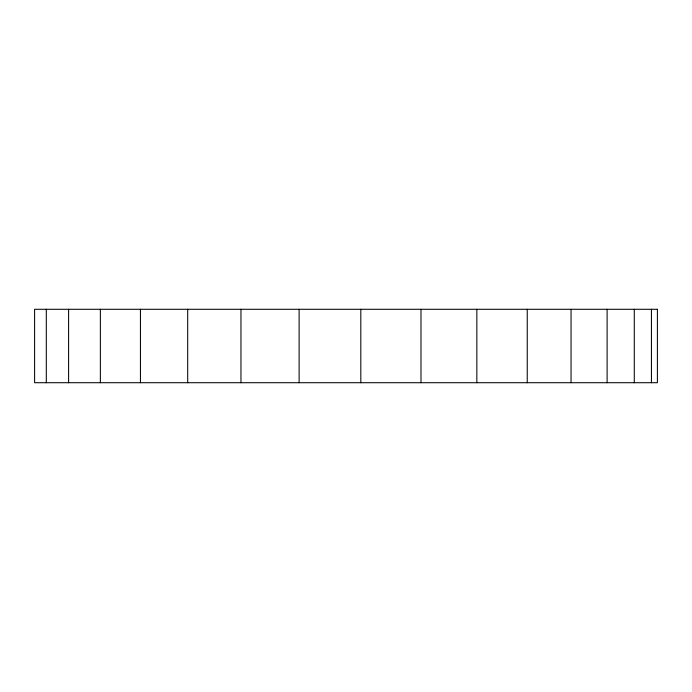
<?xml version="1.0" encoding="UTF-8"?>
<svg xmlns="http://www.w3.org/2000/svg" width="692" height="692" viewBox="0 0 692 692"><rect width="100%" height="100%" fill="white"/><g stroke="black" fill="none" stroke-linecap="round" stroke-linejoin="round"><path stroke-width="1.04" d="M651.432 309.289L651.432 382.711M634.287 309.289L634.287 382.711M607.109 309.289L607.109 382.711M571.047 309.289L571.047 382.711M527.243 309.289L527.243 382.711M476.84 309.289L476.84 382.711M420.987 309.289L420.987 382.711M360.817 309.289L360.817 382.711M299.117 309.289L299.117 382.711M240.963 309.289L240.963 382.711M187.688 309.289L187.688 382.711M140.441 309.289L140.441 382.711M100.366 309.289L100.366 382.711M68.603 309.289L68.603 382.711M46.303 309.289L46.303 382.711M657.4 309.289L34.6 309.289L34.6 382.711L657.4 382.711L657.4 309.289"/></g></svg>
